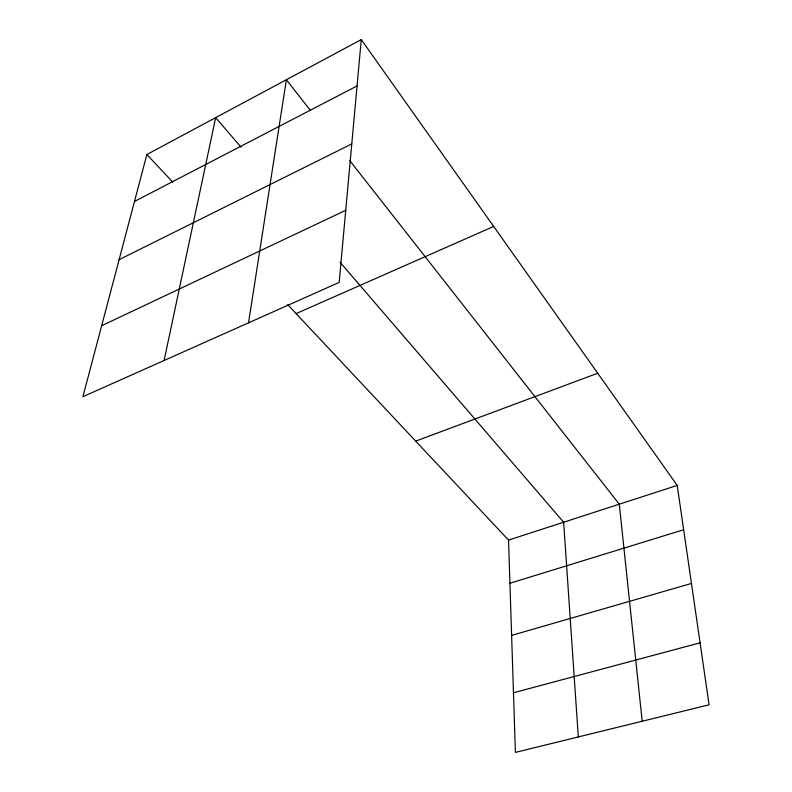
<?xml version="1.0" encoding="UTF-8"?>
<svg xmlns="http://www.w3.org/2000/svg" width="792" height="792" viewBox="0 0 792 792"><rect width="100%" height="100%" fill="white"/><g stroke="black" fill="none" stroke-linecap="round" stroke-linejoin="round"><path stroke-width="1.19" d="M361.271 39.6L339.164 282.417L82.922 396.683L146.886 154.509L361.271 39.6L677.219 485.427L709.078 704.801L515.394 752.4L508.543 540.085L287.694 304.633M248.54 322.829L286.367 79.754L310.553 110.583M164.102 360.479L215.671 117.642L241.144 147.253M134.492 201.455L357.053 85.962M119.117 259.667L351.777 143.916M101.673 325.72L345.728 210.325M296.119 313.602L493.683 226.443M415.711 441.114L597.712 373.24M508.543 540.085L677.219 485.427M509.939 583.259L683.654 529.739M511.622 635.392L691.456 583.457M513.473 692.782L700.069 642.827M146.886 154.509L172.735 182.071M340.045 262.241L563.647 522.225L578.308 736.936M349.836 160.677L619.294 504.197L642.203 721.235"/></g></svg>
